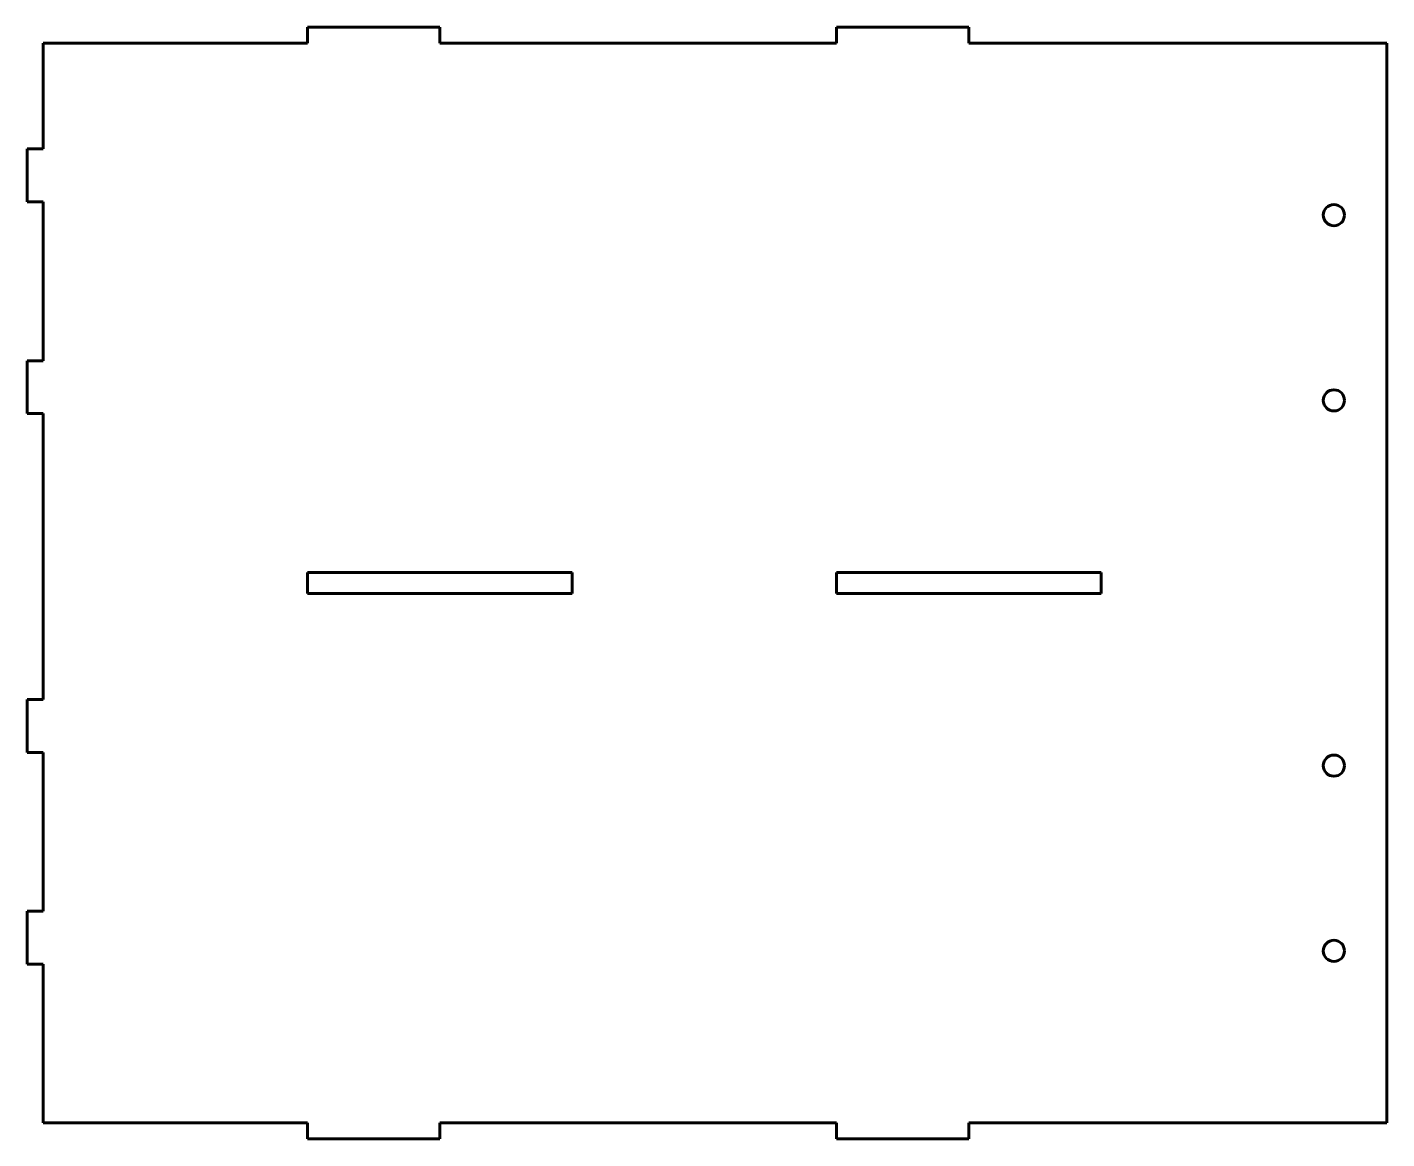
# Model space of a CAD drawing. Header units: millimetres. Extents: x 1 to 258, y -3 to 207.
import ezdxf

# ---------------------------------------------------------------- set-up
doc = ezdxf.new("R2010")
doc.units = ezdxf.units.MM
for name, pattern in [('K5LT32768', [0]), ('K5LT32769', [0]), ('K5LT_BASIC', [0])]:
    doc.linetypes.add(name, pattern=pattern)
doc.layers.add('Системный слой', color=7, linetype='Continuous')

# ---------------------------------------------------------------- blocks, each defined once
blk = doc.blocks.new('U0')
at = {"layer": 'Системный слой', "color": 150, "linetype": 'K5LT32768', "lineweight": 60, "true_color": 0x0080ff}
for p, q in [((104, 104), (54, 104)), ((54, 104), (54, 100)), ((104, 100), (104, 104)), ((54, 100), (104, 100))]:
    blk.add_line(p, q, dxfattribs=at)
blk = doc.blocks.new('U1')
at = {"layer": 'Системный слой', "color": 150, "linetype": 'K5LT32768', "lineweight": 60, "true_color": 0x0080ff}
for p, q in [((204, 104), (154, 104)), ((154, 104), (154, 100)), ((204, 100), (204, 104)), ((154, 100), (204, 100))]:
    blk.add_line(p, q, dxfattribs=at)

msp = doc.modelspace()

# ---------------------------------------------------------------- linework, layer by layer
at = {"color": 150, "linetype": 'K5LT32769', "lineweight": 60, "true_color": 0x0080ff}
for p, q in [((54, 204), (4, 204)), ((4, 204), (4, 184)), ((154, 204), (79, 204)), ((258, 204), (179, 204)), ((258, 0), (258, 204)), ((4, 174), (4, 144)), ((4, 134), (4, 80)), ((4, 70), (4, 40)), ((4, 30), (4, 0)), ((4, 0), (54, 0)), ((79, 0), (154, 0)), ((179, 0), (258, 0))]:
    msp.add_line(p, q, dxfattribs=at)
at = {"layer": 'Системный слой', "color": 150, "linetype": 'K5LT_BASIC', "lineweight": 60, "true_color": 0x0080ff}
for p, q in [((54, 204), (54, 207)), ((54, 207), (79, 207)), ((79, 207), (79, 204)), ((154, 204), (154, 207)), ((154, 207), (179, 207)), ((179, 207), (179, 204)), ((4, 184), (1, 184)), ((1, 184), (1, 174)), ((1, 174), (4, 174)), ((4, 144), (1, 144)), ((1, 144), (1, 134)), ((1, 134), (4, 134)), ((4, 80), (1, 80)), ((1, 80), (1, 70)), ((1, 70), (4, 70)), ((4, 40), (1, 40)), ((1, 40), (1, 30)), ((1, 30), (4, 30)), ((54, 0), (54, -3)), ((79, -3), (79, 0)), ((154, 0), (154, -3)), ((179, -3), (179, 0)), ((54, -3), (79, -3)), ((154, -3), (179, -3))]:
    msp.add_line(p, q, dxfattribs=at)
at = {"layer": 'Системный слой', "color": 150, "linetype": 'K5LT32768', "lineweight": 60, "true_color": 0x0080ff}
for centre in [(248, 171.5), (248, 136.5), (248, 67.5), (248, 32.5)]:
    msp.add_circle(centre, 2, dxfattribs=at)

# ---------------------------------------------------------------- block references
at = {"layer": 'Системный слой'}
for name in ['U0', 'U1']:
    msp.add_blockref(name, (0, 0), dxfattribs=at)

doc.saveas('drawing.dxf')
